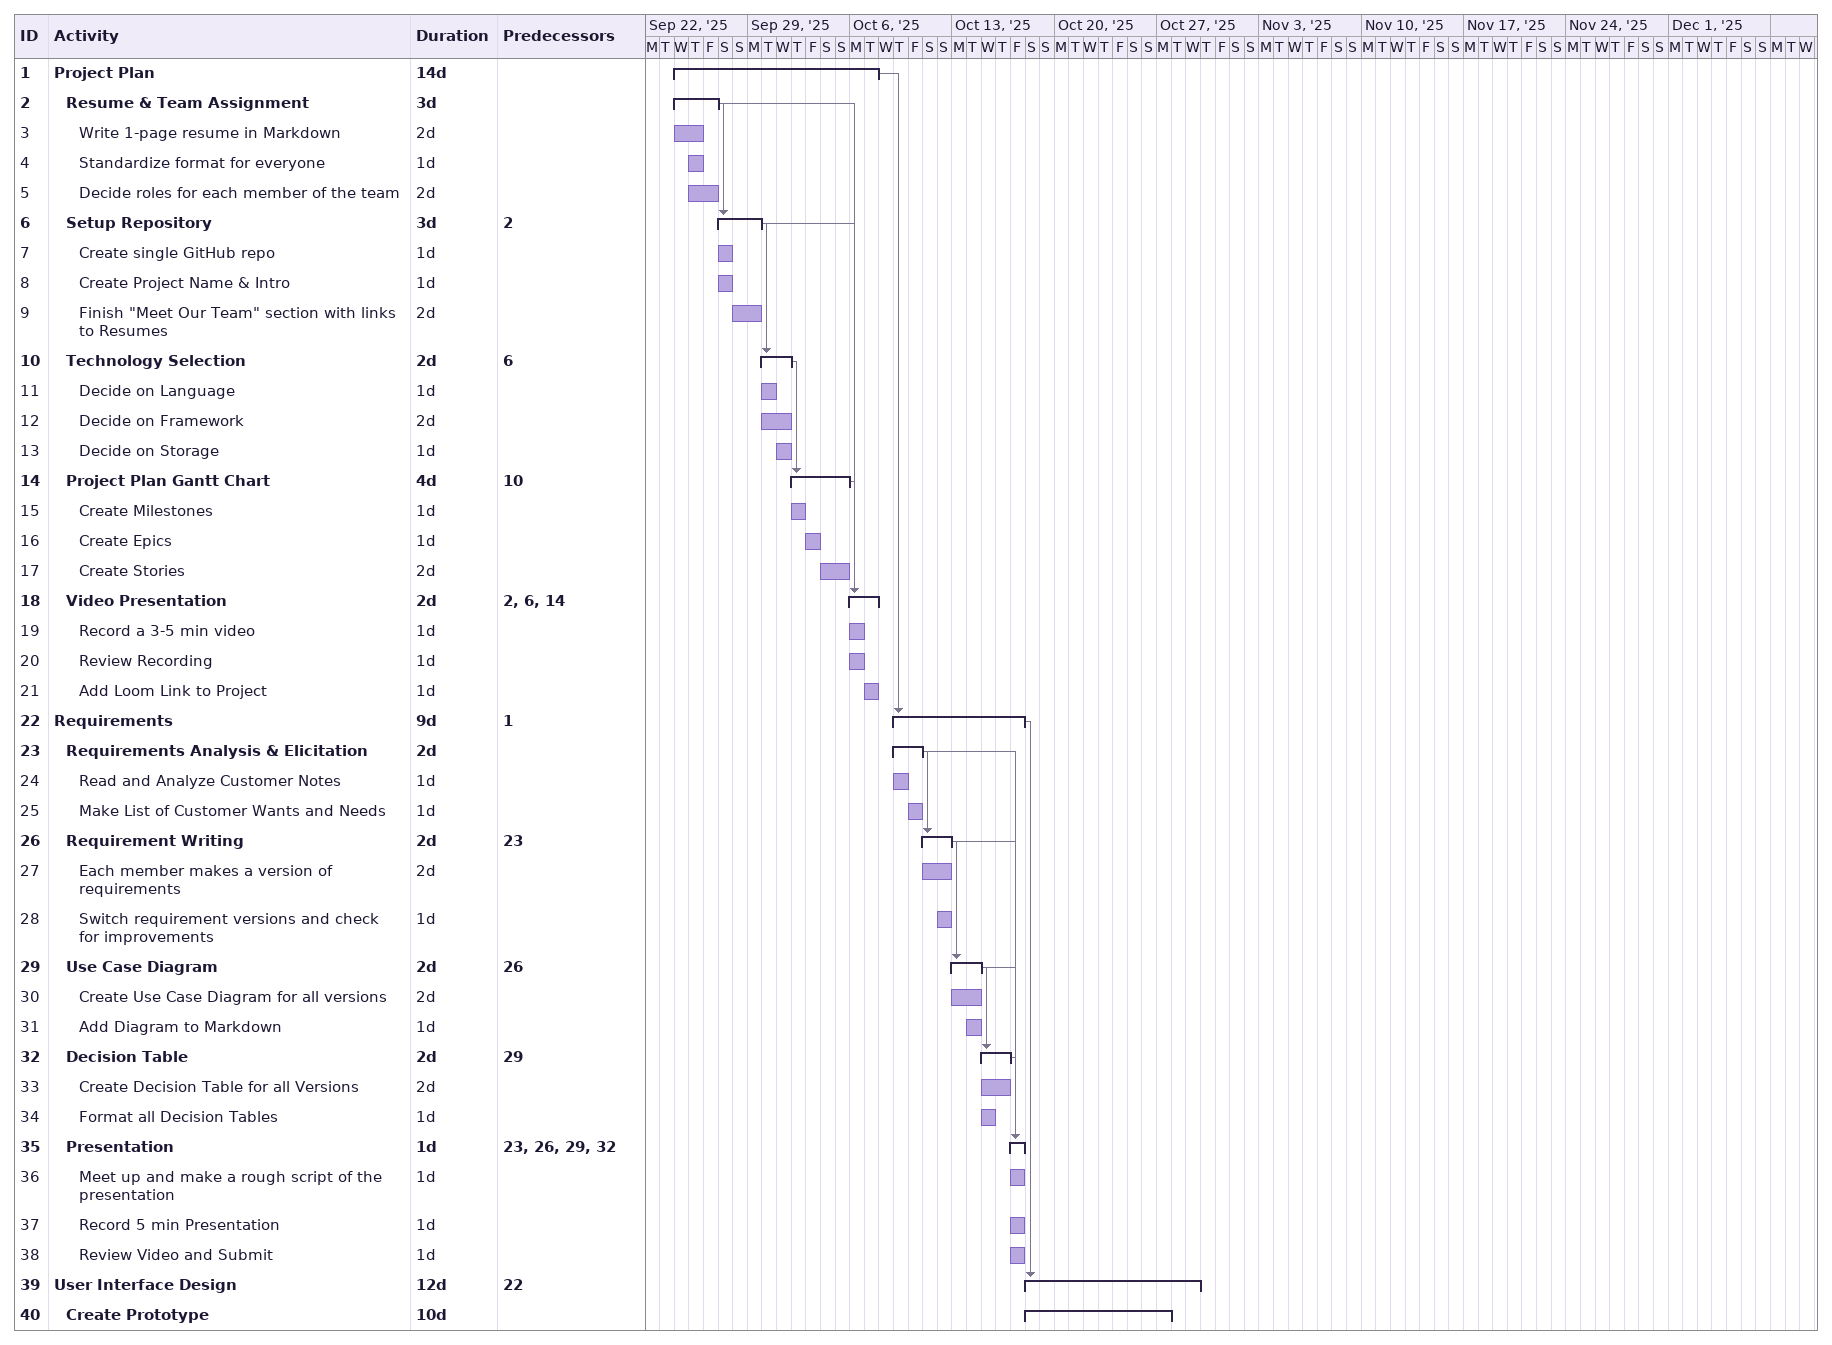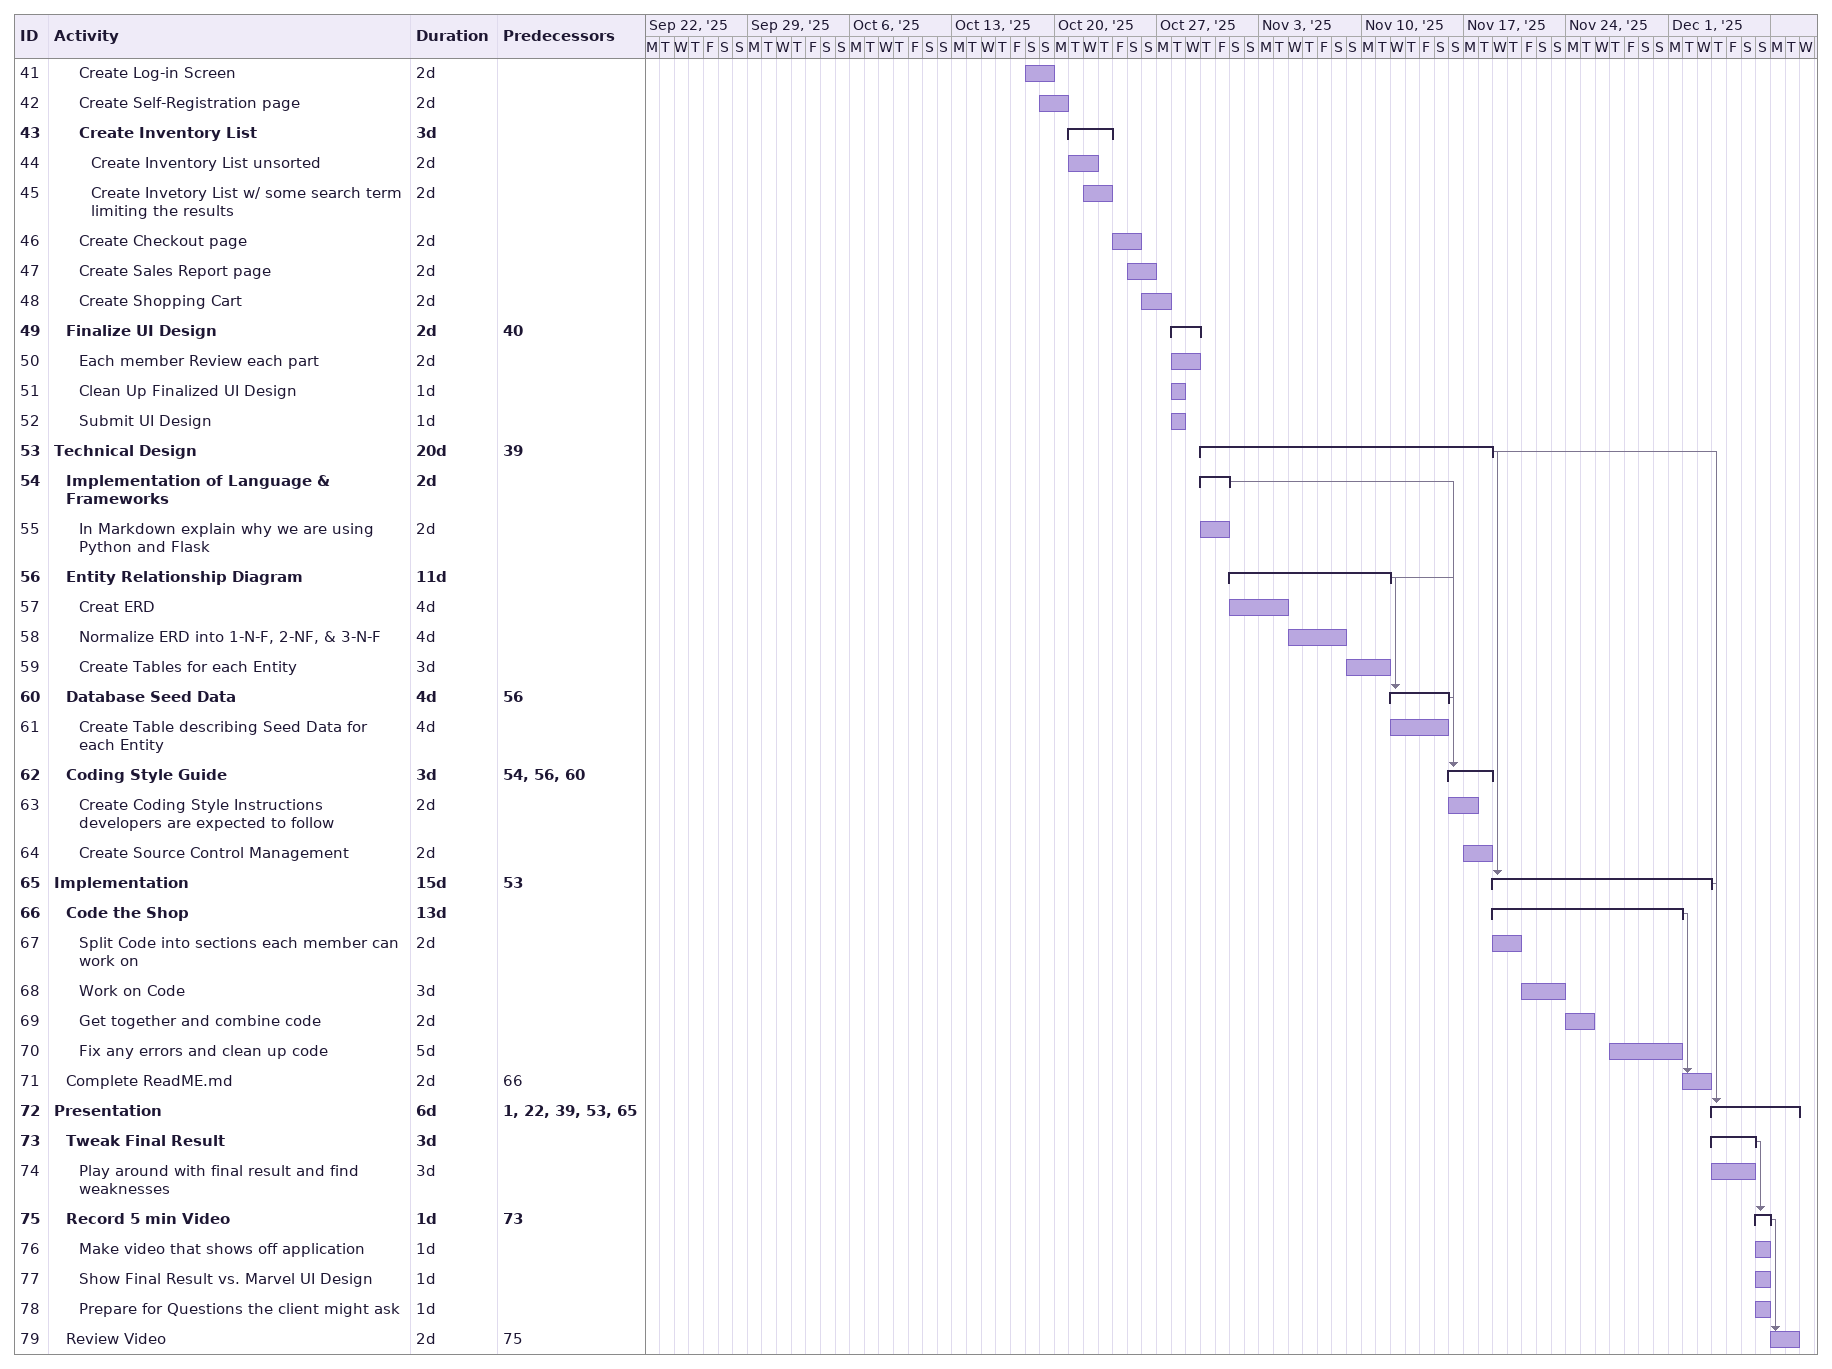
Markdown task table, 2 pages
| ID | Level | Task | Duration | Start | Finish | Predecessors |
|---|---|---|---|---|---|---|
| 1 | 1 | **Project Plan** | 14d | 2025-09-24 | 2025-10-07 |  |
| 2 | 2 | **Resume & Team Assignment** | 3d | 2025-09-24 | 2025-09-26 |  |
| 3 | 3 | Write 1-page resume in Markdown | 2d | 2025-09-24 | 2025-09-25 |  |
| 4 | 3 | Standardize format for everyone | 1d | 2025-09-25 | 2025-09-25 |  |
| 5 | 3 | Decide roles for each member of the team | 2d | 2025-09-25 | 2025-09-26 |  |
| 6 | 2 | **Setup Repository** | 3d | 2025-09-27 | 2025-09-29 | 2 |
| 7 | 3 | Create single GitHub repo | 1d | 2025-09-27 | 2025-09-27 |  |
| 8 | 3 | Create Project Name & Intro | 1d | 2025-09-27 | 2025-09-27 |  |
| 9 | 3 | Finish "Meet Our Team" section with links to Resumes | 2d | 2025-09-28 | 2025-09-29 |  |
| 10 | 2 | **Technology Selection** | 2d | 2025-09-30 | 2025-10-01 | 6 |
| 11 | 3 | Decide on Language | 1d | 2025-09-30 | 2025-09-30 |  |
| 12 | 3 | Decide on Framework | 2d | 2025-09-30 | 2025-10-01 |  |
| 13 | 3 | Decide on Storage | 1d | 2025-10-01 | 2025-10-01 |  |
| 14 | 2 | **Project Plan Gantt Chart** | 4d | 2025-10-02 | 2025-10-05 | 10 |
| 15 | 3 | Create Milestones | 1d | 2025-10-02 | 2025-10-02 |  |
| 16 | 3 | Create Epics | 1d | 2025-10-03 | 2025-10-03 |  |
| 17 | 3 | Create Stories | 2d | 2025-10-04 | 2025-10-05 |  |
| 18 | 2 | **Video Presentation** | 2d | 2025-10-06 | 2025-10-07 | 2, 6, 14 |
| 19 | 3 | Record a 3-5 min video | 1d | 2025-10-06 | 2025-10-06 |  |
| 20 | 3 | Review Recording | 1d | 2025-10-06 | 2025-10-06 |  |
| 21 | 3 | Add Loom Link to Project | 1d | 2025-10-07 | 2025-10-07 |  |
| 22 | 1 | **Requirements** | 9d | 2025-10-09 | 2025-10-17 | 1 |
| 23 | 2 | **Requirements Analysis & Elicitation** | 2d | 2025-10-09 | 2025-10-10 |  |
| 24 | 3 | Read and Analyze Customer Notes | 1d | 2025-10-09 | 2025-10-09 |  |
| 25 | 3 | Make List of Customer Wants and Needs | 1d | 2025-10-10 | 2025-10-10 |  |
| 26 | 2 | **Requirement Writing** | 2d | 2025-10-11 | 2025-10-12 | 23 |
| 27 | 3 | Each member makes a version of requirements | 2d | 2025-10-11 | 2025-10-12 |  |
| 28 | 3 | Switch requirement versions and check for improvements | 1d | 2025-10-12 | 2025-10-12 |  |
| 29 | 2 | **Use Case Diagram** | 2d | 2025-10-13 | 2025-10-14 | 26 |
| 30 | 3 | Create Use Case Diagram for all versions | 2d | 2025-10-13 | 2025-10-14 |  |
| 31 | 3 | Add Diagram to Markdown | 1d | 2025-10-14 | 2025-10-14 |  |
| 32 | 2 | **Decision Table** | 2d | 2025-10-15 | 2025-10-16 | 29 |
| 33 | 3 | Create Decision Table for all Versions | 2d | 2025-10-15 | 2025-10-16 |  |
| 34 | 3 | Format all Decision Tables | 1d | 2025-10-15 | 2025-10-15 |  |
| 35 | 2 | **Presentation** | 1d | 2025-10-17 | 2025-10-17 | 23, 26, 29, 32 |
| 36 | 3 | Meet up and make a rough script of the presentation | 1d | 2025-10-17 | 2025-10-17 |  |
| 37 | 3 | Record 5 min Presentation | 1d | 2025-10-17 | 2025-10-17 |  |
| 38 | 3 | Review Video and Submit | 1d | 2025-10-17 | 2025-10-17 |  |
| 39 | 1 | **User Interface Design** | 12d | 2025-10-18 | 2025-10-29 | 22 |
| 40 | 2 | **Create Prototype** | 10d | 2025-10-18 | 2025-10-27 |  |
| 41 | 3 | Create Log-in Screen | 2d | 2025-10-18 | 2025-10-19 |  |
| 42 | 3 | Create Self-Registration page | 2d | 2025-10-19 | 2025-10-20 |  |
| 43 | 3 | **Create Inventory List** | 3d | 2025-10-21 | 2025-10-23 |  |
| 44 | 4 | Create Inventory List unsorted | 2d | 2025-10-21 | 2025-10-22 |  |
| 45 | 4 | Create Invetory List w/ some search term limiting the results | 2d | 2025-10-22 | 2025-10-23 |  |
| 46 | 3 | Create Checkout page | 2d | 2025-10-24 | 2025-10-25 |  |
| 47 | 3 | Create Sales Report page | 2d | 2025-10-25 | 2025-10-26 |  |
| 48 | 3 | Create Shopping Cart | 2d | 2025-10-26 | 2025-10-27 |  |
| 49 | 2 | **Finalize UI Design** | 2d | 2025-10-28 | 2025-10-29 | 40 |
| 50 | 3 | Each member Review each part | 2d | 2025-10-28 | 2025-10-29 |  |
| 51 | 3 | Clean Up Finalized UI Design | 1d | 2025-10-28 | 2025-10-28 |  |
| 52 | 3 | Submit UI Design | 1d | 2025-10-28 | 2025-10-28 |  |
| 53 | 1 | **Technical Design** | 20d | 2025-10-30 | 2025-11-18 | 39 |
| 54 | 2 | **Implementation of Language & Frameworks** | 2d | 2025-10-30 | 2025-10-31 |  |
| 55 | 3 | In Markdown explain why we are using Python and Flask | 2d | 2025-10-30 | 2025-10-31 |  |
| 56 | 2 | **Entity Relationship Diagram** | 11d | 2025-11-01 | 2025-11-11 |  |
| 57 | 3 | Creat ERD | 4d | 2025-11-01 | 2025-11-04 |  |
| 58 | 3 | Normalize ERD into 1-N-F, 2-NF, & 3-N-F | 4d | 2025-11-05 | 2025-11-08 |  |
| 59 | 3 | Create Tables for each Entity | 3d | 2025-11-09 | 2025-11-11 |  |
| 60 | 2 | **Database Seed Data** | 4d | 2025-11-12 | 2025-11-15 | 56 |
| 61 | 3 | Create Table describing Seed Data for each Entity | 4d | 2025-11-12 | 2025-11-15 |  |
| 62 | 2 | **Coding Style Guide** | 3d | 2025-11-16 | 2025-11-18 | 54, 56, 60 |
| 63 | 3 | Create Coding Style Instructions developers are expected to follow | 2d | 2025-11-16 | 2025-11-17 |  |
| 64 | 3 | Create Source Control Management | 2d | 2025-11-17 | 2025-11-18 |  |
| 65 | 1 | **Implementation** | 15d | 2025-11-19 | 2025-12-03 | 53 |
| 66 | 2 | **Code the Shop** | 13d | 2025-11-19 | 2025-12-01 |  |
| 67 | 3 | Split Code into sections each member can work on | 2d | 2025-11-19 | 2025-11-20 |  |
| 68 | 3 | Work on Code | 3d | 2025-11-21 | 2025-11-23 |  |
| 69 | 3 | Get together and combine code | 2d | 2025-11-24 | 2025-11-25 |  |
| 70 | 3 | Fix any errors and clean up code | 5d | 2025-11-27 | 2025-12-01 |  |
| 71 | 2 | Complete ReadME.md | 2d | 2025-12-02 | 2025-12-03 | 66 |
| 72 | 1 | **Presentation** | 6d | 2025-12-04 | 2025-12-09 | 1, 22, 39, 53, 65 |
| 73 | 2 | **Tweak Final Result** | 3d | 2025-12-04 | 2025-12-06 |  |
| 74 | 3 | Play around with final result and find weaknesses | 3d | 2025-12-04 | 2025-12-06 |  |
| 75 | 2 | **Record 5 min Video** | 1d | 2025-12-07 | 2025-12-07 | 73 |
| 76 | 3 | Make video that shows off application | 1d | 2025-12-07 | 2025-12-07 |  |
| 77 | 3 | Show Final Result vs. Marvel UI Design | 1d | 2025-12-07 | 2025-12-07 |  |
| 78 | 3 | Prepare for Questions the client might ask | 1d | 2025-12-07 | 2025-12-07 |  |
| 79 | 2 | Review Video | 2d | 2025-12-08 | 2025-12-09 | 75 |
